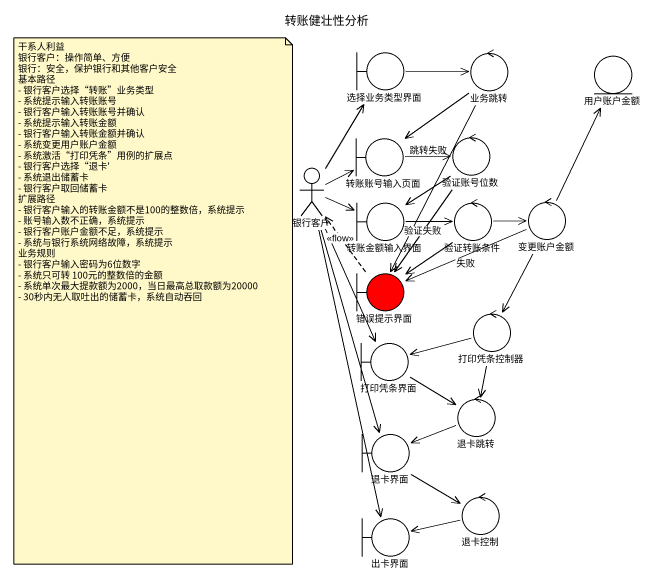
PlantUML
@startuml
title 转账健壮性分析
boundary 选择业务类型界面
control 业务跳转
entity 用户账户金额
boundary 转账账号输入页面
control 验证账号位数
actor 银行客户
boundary 转账金额输入界面
control 验证转账条件
control 变更账户金额
boundary 错误提示界面 #FF0000
control 打印凭条控制器
boundary 打印凭条界面
control 退卡跳转
boundary 退卡界面
boundary 出卡界面
control 退卡控制
选择业务类型界面 -right-> 业务跳转
业务跳转 --> 转账账号输入页面
业务跳转 --> 错误提示界面 : 跳转失败
转账账号输入页面 -right-> 验证账号位数
验证账号位数 --> 转账金额输入界面
验证账号位数 --> 错误提示界面 : 验证失败
银行客户 -up-> 选择业务类型界面
银行客户 -right-> 转账账号输入页面
银行客户 -right-> 转账金额输入界面
银行客户 --> 打印凭条界面
银行客户 --> 退卡界面
银行客户 --> 出卡界面
转账金额输入界面 -right-> 验证转账条件
验证转账条件 -right-> 变更账户金额
验证转账条件 --> 错误提示界面
变更账户金额 -up-> 用户账户金额
变更账户金额 -left-> 错误提示界面 : 失败
变更账户金额 --> 打印凭条控制器
错误提示界面 .up.> 银行客户 : <<flow>>
打印凭条控制器 -left-> 打印凭条界面
打印凭条控制器 --> 退卡跳转
打印凭条界面 --> 退卡跳转
退卡跳转 -left-> 退卡界面
退卡界面 --> 退卡控制
退卡控制 -left-> 出卡界面
note as N1
  干系人利益
  银行客户：操作简单、方便
  银行：安全，保护银行和其他客户安全
  基本路径
  - 银行客户选择“转账”业务类型
  - 系统提示输入转账账号
  - 银行客户输入转账账号并确认
  - 系统提示输入转账金额
  - 银行客户输入转账金额并确认
  - 系统变更用户账户金额
  - 系统激活“打印凭条”用例的扩展点
  - 银行客户选择“退卡'
  - 系统退出储蓄卡
  - 银行客户取回储蓄卡
  扩展路径
  - 银行客户输入的转账金额不是100的整数倍，系统提示
  - 账号输入数不正确，系统提示
  - 银行客户账户金额不足，系统提示
  - 系统与银行系统网络故障，系统提示
  业务规则
  - 银行客户输入密码为6位数字
  - 系统只可转 100元的整数倍的金额
  - 系统单次最大提款额为2000，当日最高总取款额为20000
  - 30秒内无人取吐出的储蓄卡，系统自动吞回
end note
@enduml
